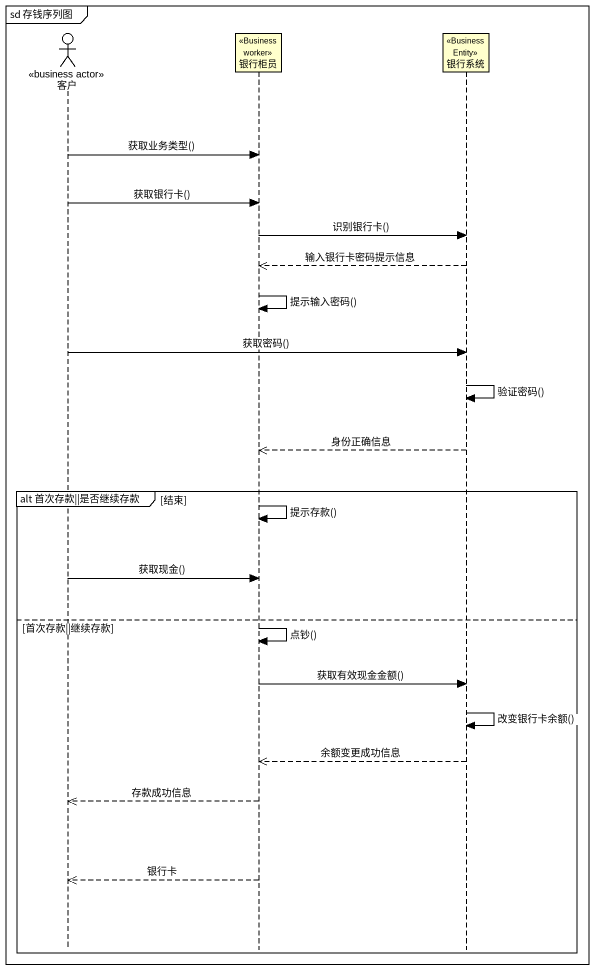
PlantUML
@startuml
mainframe sd 存钱序列图
hide footbox
actor 客户 <<business actor>>
participant 银行柜员 <<Business worker>>
participant 银行系统 <<Business Entity>>

客户 -> 银行柜员 : 获取业务类型()
客户 -> 银行柜员 : 获取银行卡()
银行柜员 -> 银行系统 : 识别银行卡()
银行系统 -->> 银行柜员 : 输入银行卡密码提示信息
银行柜员 -> 银行柜员 : 提示输入密码()
客户 -> 银行系统 : 获取密码()
银行系统 -> 银行系统 : 验证密码()
银行系统 -->> 银行柜员 : 身份正确信息
group alt 首次存款||是否继续存款 [结束]
  银行柜员 -> 银行柜员 : 提示存款()
  客户 -> 银行柜员 : 获取现金()
else 首次存款||继续存款
  银行柜员 -> 银行柜员 : 点钞()
  银行柜员 -> 银行系统 : 获取有效现金金额()
  银行系统 -> 银行系统 : 改变银行卡余额()
  银行系统 -->> 银行柜员 : 余额变更成功信息
  银行柜员 -->> 客户 : 存款成功信息
  银行柜员 -->> 客户 : 银行卡
end
@enduml
